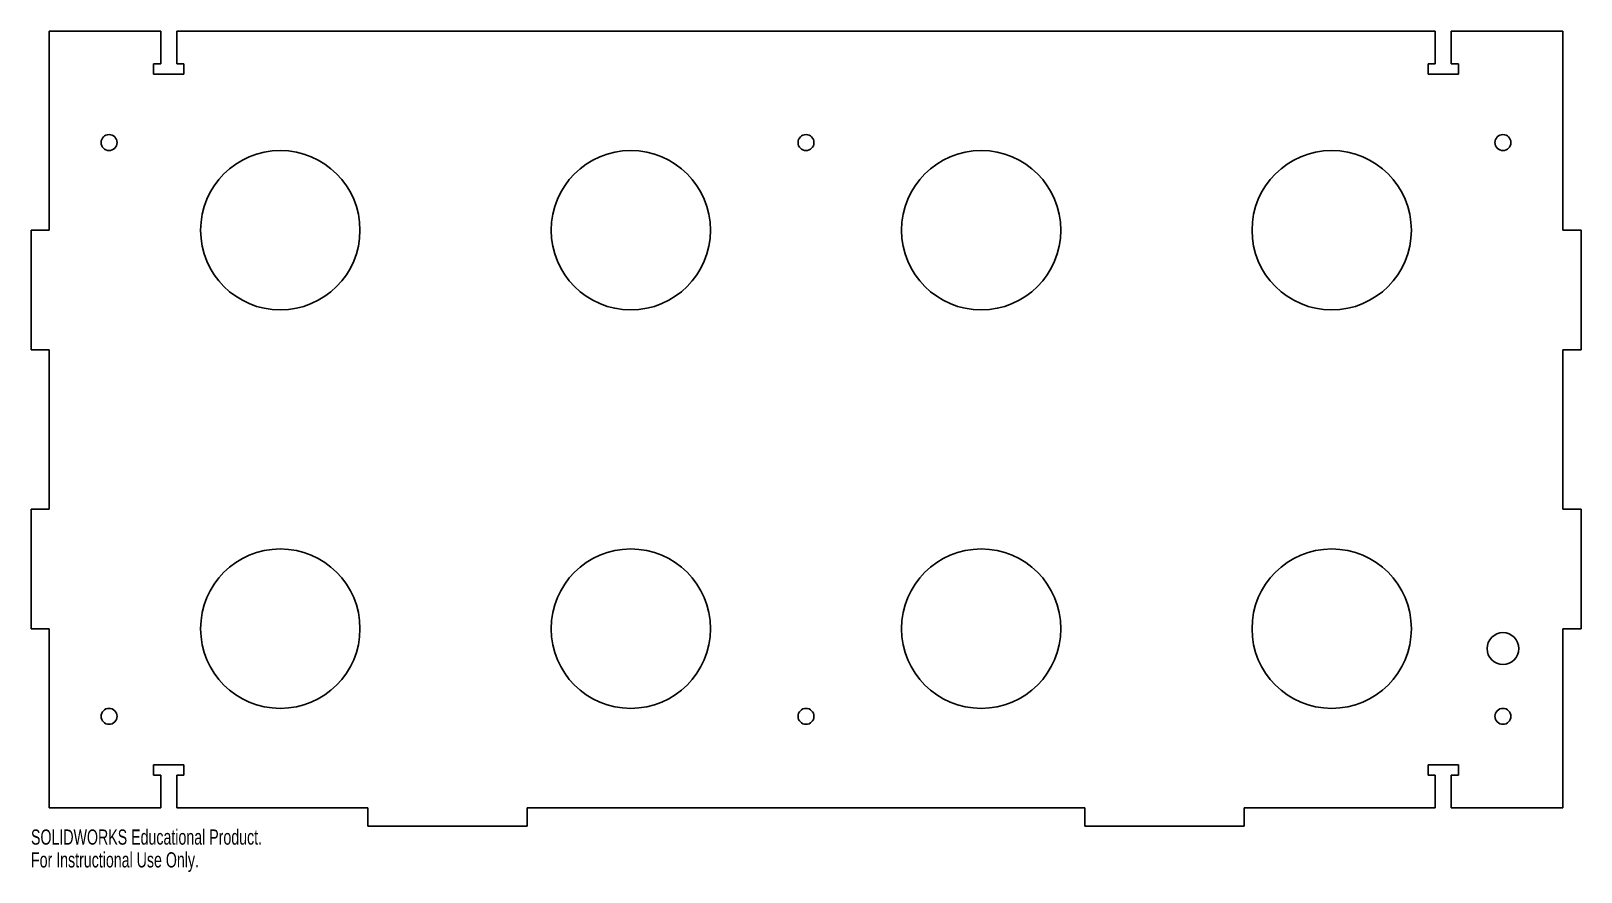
# Model space of a CAD drawing. Header units: inches. Extents: x -9.7 to 9.7, y -5.6 to 5.
import ezdxf

# ---------------------------------------------------------------- set-up
doc = ezdxf.new("R2010")
doc.units = ezdxf.units.IN
doc.header["$MEASUREMENT"] = 0
doc.styles.add('SLDTEXTSTYLE0', font='TXT', dxfattribs={"width": 0.7})

msp = doc.modelspace()

# ---------------------------------------------------------------- linework, layer by layer
at = {"color": 7, "linetype": 'Continuous', "lineweight": 25}
for p, q in [((-9.5, 5), (-9.5, 2.5)), ((-8.1, 5), (-9.5, 5)), ((-8.1, 4.59), (-8.1, 5)), ((-7.9, 5), (-7.9, 4.59)), ((7.9, 5), (-7.9, 5)), ((7.9, 4.59), (7.9, 5)), ((8.1, 5), (8.1, 4.59)), ((9.5, 5), (8.1, 5)), ((9.5, 2.5), (9.5, 5)), ((-8.19, 4.59), (-8.1, 4.59)), ((-8.19, 4.46), (-8.19, 4.59)), ((-7.9, 4.59), (-7.81, 4.59)), ((-7.81, 4.59), (-7.81, 4.46)), ((7.81, 4.59), (7.9, 4.59)), ((7.81, 4.46), (7.81, 4.59)), ((8.1, 4.59), (8.19, 4.59)), ((8.19, 4.59), (8.19, 4.46)), ((-7.81, 4.46), (-8.19, 4.46)), ((8.19, 4.46), (7.81, 4.46)), ((-9.73, 2.5), (-9.73, 1)), ((-9.5, 2.5), (-9.73, 2.5)), ((9.73, 2.5), (9.5, 2.5)), ((9.73, 1), (9.73, 2.5)), ((-9.73, 1), (-9.5, 1)), ((-9.5, 1), (-9.5, -1)), ((9.5, 1), (9.73, 1)), ((9.5, -1), (9.5, 1)), ((-9.73, -1), (-9.73, -2.5)), ((-9.5, -1), (-9.73, -1)), ((9.73, -1), (9.5, -1)), ((9.73, -2.5), (9.73, -1)), ((-9.73, -2.5), (-9.5, -2.5)), ((-9.5, -2.5), (-9.5, -4.75)), ((9.5, -2.5), (9.73, -2.5)), ((9.5, -4.75), (9.5, -2.5)), ((-8.19, -4.21), (-7.81, -4.21)), ((-8.19, -4.34), (-8.19, -4.21)), ((-7.81, -4.21), (-7.81, -4.34)), ((7.81, -4.21), (8.19, -4.21)), ((7.81, -4.34), (7.81, -4.21)), ((8.19, -4.21), (8.19, -4.34)), ((-8.1, -4.34), (-8.19, -4.34)), ((-8.1, -4.75), (-8.1, -4.34)), ((-7.9, -4.34), (-7.9, -4.75)), ((-7.81, -4.34), (-7.9, -4.34)), ((7.9, -4.34), (7.81, -4.34)), ((7.9, -4.75), (7.9, -4.34)), ((8.1, -4.34), (8.1, -4.75)), ((8.19, -4.34), (8.1, -4.34)), ((-9.5, -4.75), (-8.1, -4.75)), ((-7.9, -4.75), (-5.5, -4.75)), ((-5.5, -4.75), (-5.5, -4.98)), ((-3.5, -4.75), (3.5, -4.75)), ((-3.5, -4.98), (-3.5, -4.75)), ((3.5, -4.75), (3.5, -4.98)), ((5.5, -4.75), (7.9, -4.75)), ((5.5, -4.98), (5.5, -4.75)), ((8.1, -4.75), (9.5, -4.75)), ((-5.5, -4.98), (-3.5, -4.98)), ((3.5, -4.98), (5.5, -4.98))]:
    msp.add_line(p, q, dxfattribs=at)
for centre, radius in [((-8.75, 3.6), 0.1), ((0, 3.6), 0.1), ((8.75, 3.6), 0.1), ((-6.6, 2.5), 1), ((-2.2, 2.5), 1), ((2.2, 2.5), 1), ((6.6, 2.5), 1), ((-6.6, -2.5), 1), ((-2.2, -2.5), 1), ((2.2, -2.5), 1), ((6.6, -2.5), 1), ((8.75, -2.75), 0.2), ((-8.75, -3.6), 0.1), ((0, -3.6), 0.1), ((8.75, -3.6), 0.1)]:
    msp.add_circle(centre, radius, dxfattribs=at)

# ---------------------------------------------------------------- texts
at = {"color": 7, "linetype": 'Continuous', "char_height": 0.1903, "attachment_point": 1, "style": 'SLDTEXTSTYLE0'}
for s, insert in [('SOLIDWORKS Educational Product.', (-9.73, -5.02)), ('For Instructional Use Only.', (-9.73, -5.306))]:
    msp.add_mtext(s, dxfattribs=dict(at, insert=insert))

doc.saveas('drawing.dxf')
